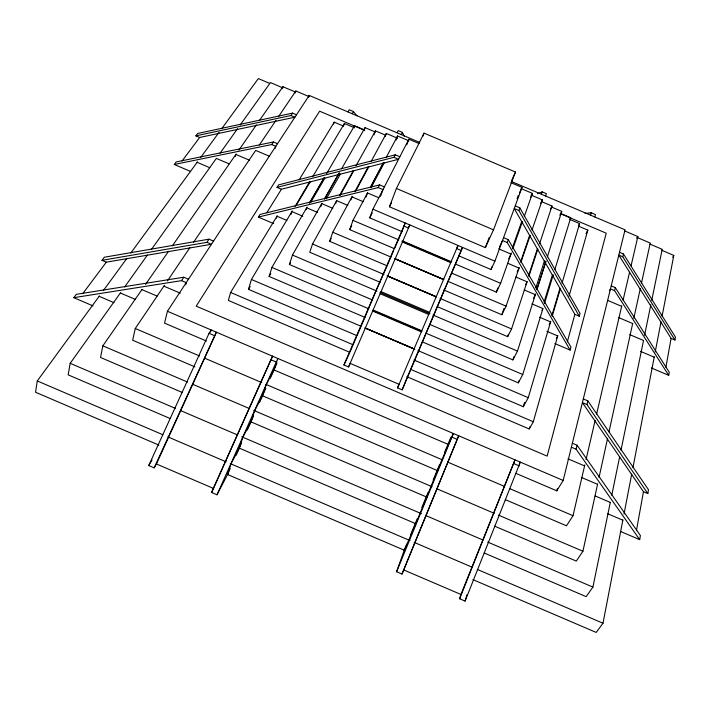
<?xml version="1.0" encoding="UTF-8"?>
<svg xmlns="http://www.w3.org/2000/svg" width="711" height="711" viewBox="0 0 711 711"><rect width="100%" height="100%" fill="white"/><g stroke="black" fill="none" stroke-linecap="round" stroke-linejoin="round"><path stroke-width="1.07" d="M99.407 295.963L37.274 380.945L35.55 392.25L158.891 445.086M120.408 292.914L70.185 363.321L68.158 374.857L170.125 418.512M620.365 531.393L639.687 539.649L640.407 535.552L577.083 445.228L572.373 443.22M647.828 493.567L586.948 404.559L582.398 402.613L643.455 491.701L647.828 493.567L648.494 489.755L587.837 400.871L583.304 398.933M651.338 367.925L668.704 375.328L669.255 372.2L615.308 287.635L611.211 285.893M674.935 340.036L622.783 256.804L618.819 255.107L671.095 338.4L674.935 340.036L675.45 337.103L623.467 253.987L619.503 252.307M636.478 530.397L643.455 491.701M665.887 367.311L671.095 338.4M472.851 579.589L596.191 632.426L602.999 623.245L622.898 519.857M624.027 514L631.697 474.148M632.95 467.625L654.316 356.611M655.213 351.963L661.017 321.79M662.065 316.351L673.797 255.4L661.541 250.192M142.022 289.466L102.846 345.839L100.535 357.482L182.212 392.436M484.2 552.989L586.166 596.653L592.921 587.099L610.296 502.384M611.78 495.176L619.654 456.773M620.996 450.259L643.499 340.56M644.575 335.299L650.849 304.717M651.738 300.371L662.217 249.33L649.97 244.122M494.616 526.131L576.292 561.086L582.922 551.256L597.622 483.969M599.044 477.463L607.576 438.394M608.998 431.879L632.701 323.354M633.803 318.324L640.291 288.63M641.473 283.2L650.245 243.046L636.976 237.403M164.401 285.395L135.259 328.491L132.664 340.24L194.93 366.876M505.245 499.611L566.489 525.811L573.013 515.706L584.824 464.852M586.077 459.439L595.134 420.494M596.636 413.998L621.778 305.801M623.032 300.398L629.573 272.251M631.075 265.772L637.865 236.559L624.596 230.906M419.614 142.404L309.223 95.425L167.423 311.267L164.552 323.132L206.43 341.04M639.687 539.649L576.114 449.21L577.083 445.228M586.948 404.559L587.837 400.871M668.704 375.328L614.58 290.639L615.308 287.635M622.783 256.804L623.467 253.987M515.919 473.357L556.775 490.821L563.174 480.44L625.058 229.84L511.6 181.554M185.687 284.791L186.229 282.649L181.527 280.641L73.802 297.669L76.308 294.345L183.785 277.228L188.468 279.227M556.775 490.821L557.317 488.67M235.341 156.438L235.865 154.429L249.659 160.304M554.829 343.546L570.142 350.088L570.951 347.084L508.303 239.705L503.548 237.678M579.278 316.235L518.861 210.518L514.24 208.554L574.861 314.351L579.278 316.235L580.034 313.418L519.821 207.861L515.217 205.897M567.289 341.964L574.861 314.351M210.5 332.064L211.096 329.94L209.052 333.317L148.75 465.527L154.163 467.847L156.42 463.972L216.384 332.197L154.163 467.847M282.383 88.662L282.925 86.715L295.172 91.923M594.769 216.953L595.445 214.544L591.223 212.749L584.984 213.433M277.254 215.824L230.622 292.461L228.347 300.433L349.856 352.345L356.593 336.703M406.834 376.679L529.233 428.973L533.294 421.747L557.842 335.512M569.049 296.123L587.837 230.115L578.665 226.214M529.233 428.973L529.837 426.84M590.53 215.149L591.223 212.749M459.644 598.769L515.013 459.848L460.941 594.467L459.644 598.769L465.083 601.088L520.319 462.123L519.226 464.034M275.201 148.359L275.797 146.306L271.709 144.564L174.266 164.481L176.177 161.948L273.415 141.987L277.494 143.729M295.278 92.963L295.847 90.99L309.125 96.643M551.896 315.595L559.957 288.328L560.259 288.87M413.989 360.024L523.305 406.71L528.255 397.671L550.794 321.248M552.216 316.146L560.499 288.337M562.063 283.031L579.589 223.592L569.413 219.255M356.78 335.592L248.486 289.341L251.427 279.467L292.248 210.98M465.083 601.088L466.94 594.823M523.305 406.71L524.567 402.453M308.627 97.425L309.223 95.425M276.419 218.17L277.006 216.215L286.889 220.428M544.057 302.166L552.358 275.086L553.078 275.388L552.82 275.877M451.503 273.024L422.307 341.858L518.31 382.847L522.763 374.51L542.848 308.832M544.466 303.535L553.211 274.935M554.829 269.638L570.711 217.726L560.508 213.389M518.31 382.847L518.968 380.732M365.116 317.444L269.114 276.455L271.913 267.434L307.081 207.105M290.977 214.491L291.883 211.585L302.824 216.251M309.596 182.043L310.192 181.883L296.194 205.39M536.752 289.653L545.799 261.737L544.368 261.133L535.801 288.017M430.226 324.625L512.88 359.899L517.466 351.083L535.587 293.927M536.929 289.697L545.995 261.124M547.337 256.884L561.761 211.38L551.567 207.043M512.88 359.899L513.893 356.744M306.032 209.781L306.672 207.808L317.684 212.5M333.637 124.034L334.241 122.159L343.404 126.06M372.057 299.802L289.404 264.519L292.452 255.062L321.923 203.328M227.556 474.504L231.022 463.928L239.278 448.126L242.86 437.247L250.939 421.845L254.609 410.78L262.501 395.778L266.27 384.518L273.975 369.916L277.832 358.468L217.015 494.785L211.602 492.465L272.535 356.202L211.602 492.465M343.377 126.585L344.4 123.474L354.576 127.802M437.265 306.645L507.645 336.676L511.565 328.926L527.118 281.663M528.842 276.41L537.827 249.099L537.374 248.912L528.566 275.628M539.551 243.855L551.994 206.039L541.782 201.702M320.732 206.714L321.763 203.613L332.855 208.341M507.645 336.676L508.338 334.57M336.712 200.502L312.52 244.006L309.765 252.254L380.145 282.276M353.891 127.616L354.531 125.705L364.725 130.051M545.586 196.014L546.386 193.659L542.164 191.863L537.48 193.703M335.592 203.693L336.632 200.644L347.786 205.399M520.923 260.919L529.633 235.421L529.953 235.963M443.744 289.964L501.815 314.733L506.054 306.139L519.208 267.585M520.896 262.492L530.228 235.288M532.006 230.08L542.324 199.862L531.108 195.09M364.014 130.655L365.045 127.642L375.239 131.979M402.008 574.061L458.675 435.772L402.008 574.061L396.587 571.742L404.31 550.047M501.815 314.733L503.957 308.467M353.251 170.871L353.82 170.729L340.16 195.329M386.686 265.63L329.637 241.296L332.766 232.239L352.194 196.405M541.355 194.219L542.164 191.863M396.587 571.742L453.369 433.506C435.941 471.953 421.676 511.751 404.257 550.198M350.896 199.862L351.936 196.876L363.17 201.657M374.03 134.832L375.417 130.886L385.629 135.223M368.165 167.058L368.778 166.907L355.42 191.561M451.547 273.051L496.358 292.159L497.833 288.008M512.364 247.881L521.696 221.565L522.141 222.339M496.358 292.159L500.624 283.307L511.36 252.983M512.835 248.806L522.461 221.619M524.309 216.393L532.45 193.392L521.207 188.611M401.884 231.555L394.498 248.717L349.696 229.617L352.994 220.366L367.507 192.894M385.273 136.37L386.322 133.464L397.538 138.236M366.023 197L367.489 192.93L378.865 197.774M570.142 350.088L507.281 242.549L508.303 239.705M518.861 210.518L519.821 207.861M396.098 139.96L397.556 135.979L408.798 140.76M402.346 231.75L369.738 217.85L372.92 209.203L408.861 139.214L419.055 143.56M458.382 255.64L490.99 269.531L492.145 266.412M517.084 198.653L518.23 195.534M490.99 269.531L494.909 261.195L522.016 187.384L510.8 182.611M380.518 196.272L382.989 189.597L378.225 187.562L258.377 217.095L260.022 214.464L379.621 184.887L384.367 186.904M406.754 144.822L408.861 139.214M389.468 206.785L396.409 188.468L424.067 133.144L515.484 172.044L493.505 229.831L485.346 247.632L389.468 206.785L391.414 202.875M485.346 247.632L489.239 237.438M422.921 136.121L424.067 133.144M357.055 335.708L364.921 317.364M365.303 316.386L375.63 291.75M387.522 264.83L393.636 250.539M402.257 230.604L405.261 222.987L343.946 364.974L348.559 366.947L350.203 363.392L399.04 384.26L397.556 387.877L402.168 389.85L462.523 247.392L451.938 272.029M422.307 341.858L407.838 375.995M402.168 389.85L407.599 376.51M404.212 550.296L406.728 544.182M410.514 535.019L417.241 518.719M421.863 507.521L428.164 492.243M433.203 480.023L439.514 464.745M444.553 452.525L450.863 437.247M397.556 387.877L457.991 245.464L456.702 248.601L461.252 250.539M348.559 366.947L409.794 224.925L408.363 227.991L403.812 226.054M227.529 474.601L230.231 468.522M236.079 455.333L241.482 443.157M247.33 429.977L253.631 415.775M259.479 402.586L265.781 388.384M270.287 378.243L277.032 363.028M511.511 180.772L515.484 172.044M519.492 192.814L522.016 187.384M343.946 364.974L349.581 352.932M499.486 246.966L502.508 240.514L507.281 242.549M387.131 265.816L376.03 290.728M530.637 197.223L532.45 193.392M508.632 258.946L510.978 254.067L498.624 248.806M540.529 203.577L542.324 199.862M517.181 271.878L519.039 268.083L507.707 263.257M550.607 208.865L551.994 206.039M559.859 215.175L561.761 211.38M525.625 284.693L527.064 281.814L515.884 277.041M569.795 219.521L570.711 217.726M533.366 298.549L535.356 294.665L524.229 289.928M369.738 217.85L372.235 212.971M578.585 225.538L579.589 223.592M378.225 187.562L379.621 184.887M395.245 154.82L278.561 184.904L277.006 187.375L393.938 157.327L395.245 154.82L399.84 156.776M217.015 494.785L227.636 474.361M541.978 310.378L542.937 308.547L531.89 303.837M349.696 229.617L351.749 225.725M401.253 134.592L402.408 132.388L398.196 130.602L397.031 132.797M585.997 233.617L587.837 230.115M370.609 187.002L383.567 162.472M386.153 157.566L397.556 135.979M370.724 186.957L383.451 162.695L384.127 162.979L371.098 187.695M549.159 324.598L550.598 321.914L539.613 317.23M329.637 241.296L331.21 238.381M354.807 191.712L368.467 166.383M371.089 161.539L386.322 133.464M556.251 338.632L557.717 335.939L546.812 331.29M339.574 195.481L353.376 170.524M356.06 165.69L375.417 130.886M636.852 238.354L637.865 236.559M609.425 290.746L610.473 288.888L614.58 290.639M289.404 264.519L290.497 262.599M324.651 198.538L339.396 172.675M341.573 168.836L365.045 127.642M324.536 199.196L338.871 173.582L340.302 174.186L326.358 198.742M269.114 276.455L270.784 273.575M309.312 203.275L324.385 177.421M326.616 173.591L354.531 125.705M310.245 201.915L324.145 177.83L324.856 178.141L310.591 202.635M148.75 465.527L152.065 459.901M352.203 113.716L353.474 111.565L349.261 109.77L347.981 111.911M248.486 289.341L250.183 286.48M295.029 206.483L309.818 181.492M312.653 176.737L344.4 123.474M672.704 257.24L673.797 255.4M299.127 179.865L334.241 122.159M266.865 212.642L281.405 189.25L398.551 159.291L393.938 157.327M181.527 280.641L183.785 277.228M209.007 239.172L104.304 257.24L101.966 260.324L206.91 242.335L209.007 239.172L213.522 241.1M271.709 144.564L273.415 141.987M292.559 113.111L197.649 133.481L195.854 135.863L290.959 115.52L292.559 113.111L296.505 114.782M167.423 280.925L189.819 247.792M193.543 242.291L255.542 150.599M259.266 145.097L276.01 120.337M278.49 116.666L295.847 90.99M145.542 284.4L168.56 251.285M172.355 245.828L236.168 153.994M238.914 150.048L256.387 124.905M259.551 120.355L282.925 86.715M124.638 286.977L147.453 255M151.319 249.579L216.348 158.411L229.058 163.814M220.055 153.212L237.598 128.62M240.176 125.003L270.438 82.574L282.676 87.791M103.335 290.595L126.878 258.386M130.806 253.018L197.525 161.77M200.795 157.3L219.112 132.255M221.725 128.673L258.351 78.574L269.585 83.356M82.752 293.643L106.312 262.181L211.443 244.273L206.91 242.335M182.052 161.006L199.667 137.481L294.914 117.199L290.959 115.52M363.481 129.855L319.621 111.183L196.209 306.148L547.132 456.115L606.234 233.19L560.339 213.647M396.409 188.468L493.505 229.831M607.692 300.398L621.654 306.343M255.676 150.403L269.576 156.322M372.92 209.203L494.909 261.195M195.854 135.863L199.667 137.481M618.801 317.63L632.666 323.541M629.75 334.623L643.508 340.489M277.006 187.375L281.405 189.25M352.994 220.366L398.809 239.9M401.866 241.207L450.738 262.039M455.831 264.208L500.624 283.307M197.134 162.312L209.745 167.689M640.549 351.358L654.209 357.189M174.266 164.481L190.504 171.413M332.766 232.239L390.872 257.018M394.943 258.751L443.877 279.619M447.957 281.36L506.054 306.139M258.377 217.095L273.628 223.601M312.52 244.006L383.976 274.49M387.033 275.797L436.03 296.7M440.118 298.442L511.565 328.926M292.452 255.062L376.954 291.119M380.012 292.425L429.906 313.711M432.963 315.017L517.466 351.083M271.913 267.434L368.787 308.787M372.866 310.52L421.81 331.415M425.889 333.157L522.763 374.51M251.427 279.467L360.726 326.136M364.814 327.887L414.869 349.261M417.935 350.567L528.255 397.671M230.622 292.461L352.914 344.693M411.002 369.507L533.294 421.747M571.386 447.183L576.114 449.21M163.886 286.16L180.212 293.136M568.009 458.835L584.575 465.909M101.966 260.324L106.312 262.181M141.924 289.608L157.095 296.087M581.269 477.365L597.542 484.315M167.423 311.267L563.174 480.44M120.355 292.994L135.392 299.42M595.16 495.949L610.296 502.419M209.052 333.317L214.349 335.583M270.687 359.668L275.992 361.935M452.072 437.212L457.395 439.487M513.911 463.643L519.234 465.918M273.842 369.862L448.508 444.535M99.149 296.318L114.053 302.69M607.816 513.795L622.827 520.212M73.802 297.669L92.981 305.872M135.259 328.491L199.542 355.98M204.581 358.14L261.79 382.607M265.87 384.349L442.402 459.848M447.503 462.026L504.641 486.466M509.743 488.644L573.013 515.706M262.306 395.698L437.878 470.798M102.846 345.839L187.446 382.038M192.539 384.216L249.623 408.647M253.703 410.389L432.075 486.706M436.865 488.759L494.243 513.315M498.322 515.057L582.922 551.256M250.61 421.712L427.231 497.3M70.185 363.321L175.341 408.345M180.452 410.531L237.625 435.008M241.704 436.75L421.401 513.68M425.48 515.422L482.831 539.978M487.755 542.084L592.921 587.099M238.452 447.77L415.873 523.74M37.274 380.945L162.872 434.741M167.983 436.927L226.187 461.857M230.275 463.608L409.998 540.582M414.078 542.333L472.291 567.262M477.392 569.449L602.999 623.245M227.191 474.344L404.55 550.332M156.42 463.972L213.682 488.51M403.493 569.849L460.941 594.467M353.474 111.565L356.949 115.822M402.408 132.388L404.266 136.245M365.374 328.127L414.06 348.914L365.374 328.127M372.928 310.556L372.724 311.08L421.312 331.824L421.543 331.299L421.765 330.757L373.177 310.023L372.928 310.556M380.607 292.674L380.181 293.741L428.689 314.44L429.586 312.333L381.087 291.634L380.607 292.674M387.762 276.108L436.199 296.771L387.762 276.108M395.183 258.857L443.548 279.476L395.183 258.857M402.63 241.527L402.435 242.042L450.703 262.617L450.925 262.119L451.112 261.648L402.853 241.073L402.63 241.527"/></g></svg>
